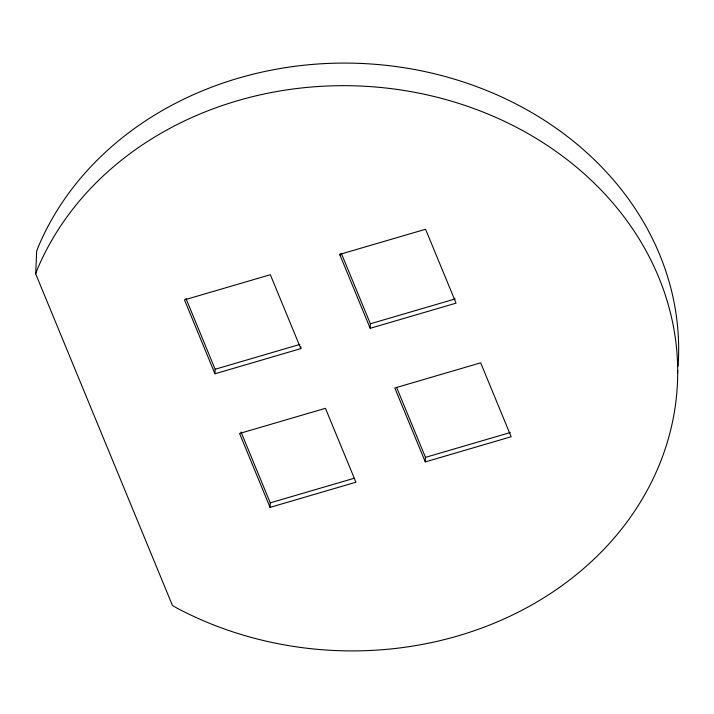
<?xml version="1.0" encoding="UTF-8"?>
<svg xmlns="http://www.w3.org/2000/svg" width="714" height="714" viewBox="0 0 714 714"><rect width="100%" height="100%" fill="white"/><g stroke="black" fill="none" stroke-linecap="round" stroke-linejoin="round"><path stroke-width="1.07" d="M177.509 608.444L172.467 605.49L35.7 273.917L36.646 251.31L38.422 246.357M300.897 346.808L300.826 348.619L214.95 373.779L215.137 369.254L185.926 298.425M270.053 507.368L239.574 433.469L325.441 408.31L355.929 482.218L270.053 507.368L270.249 502.843L241.029 432.024M340.283 255.817L340.355 254.014M370.182 328.306L339.694 254.398L425.571 229.248L456.05 303.147L370.182 328.306L370.37 323.781L341.31 253.336M425.285 461.896L394.797 387.997L480.674 362.837L511.153 436.745L425.285 461.896L425.473 457.371L396.681 387.577M35.7 273.917L37.476 268.973A329.939 282.512 2.4 0 1 479.799 110.786A329.939 282.512 2.4 0 1 640.886 501.317A329.939 282.512 2.4 0 1 177.536 608.399M215.137 369.254L299.951 344.407M370.37 323.781L455.184 298.934M270.249 502.843L354.001 478.318M425.473 457.371L510.287 432.532M300.826 348.619L270.338 274.72L184.471 299.871L214.95 373.779M38.485 246.384A329.939 282.512 2.4 0 1 415.218 69.633A329.939 282.512 2.4 0 1 678.077 366.157M677.729 370.575A329.939 282.512 2.4 0 1 677.524 372.788"/></g></svg>
